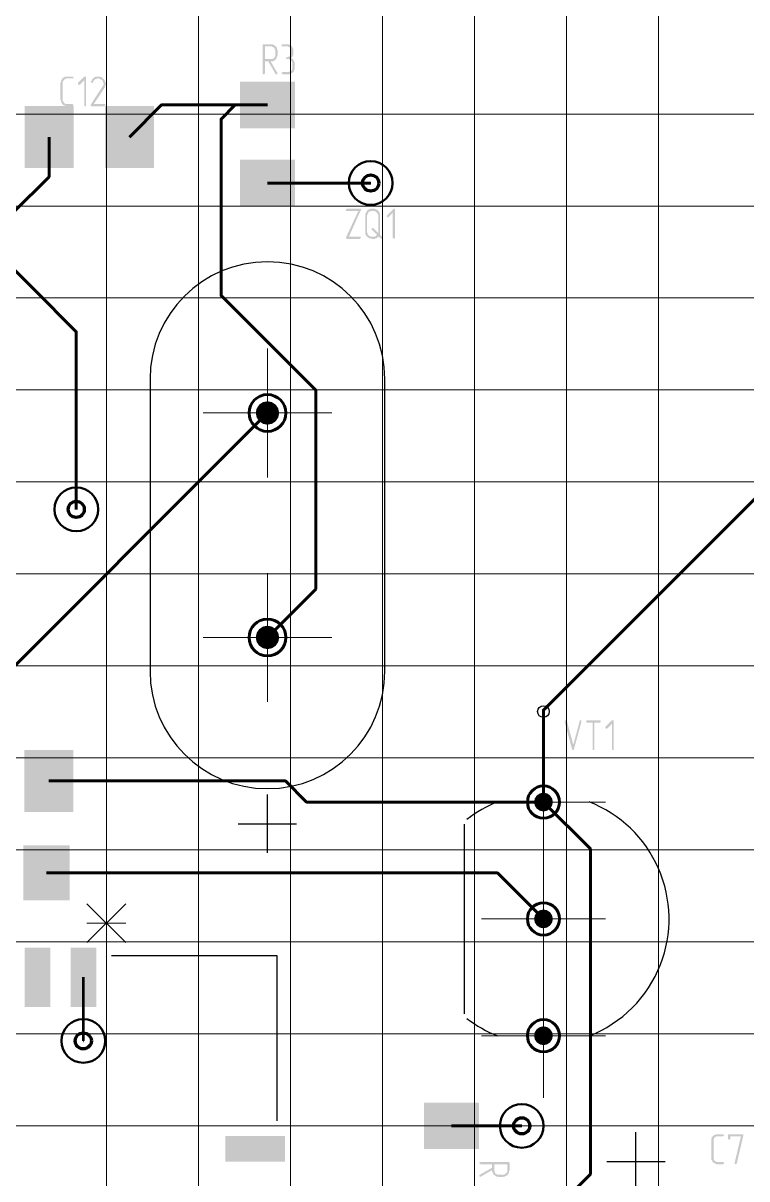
# Model space of a CAD drawing. Extents: x 260 to 1101, y 70 to 664.
# Drawn here: x 506.5 to 538, y 471.7 to 521.9 of the extents above; entities that cross this region are included whole.
import ezdxf

# ---------------------------------------------------------------- set-up
doc = ezdxf.new("R2010")
doc.units = 0
doc.header["$MEASUREMENT"] = 0
doc.layers.add('PDF _Геометрия', color=7, linetype='CONTINUOUS')
doc.layers.add('PDF _Сплошная заливка', color=7, linetype='CONTINUOUS')

msp = doc.modelspace()

# ---------------------------------------------------------------- hatches: boundary and pattern name
at = {"layer": 'PDF _Сплошная заливка', "transparency": 33554559}
h = msp.add_hatch(color=256, dxfattribs=at)
h.paths.add_polyline_path([(517.275, 520.926), (516.995, 520.926), (516.995, 520.367), (517.275, 520.367), (517.3, 520.367), (517.3, 520.367), (517.326, 520.367), (517.351, 520.392), (517.376, 520.392), (517.402, 520.418), (517.402, 520.418), (517.402, 520.418), (517.402, 520.443), (517.427, 520.443), (517.427, 520.469), (517.453, 520.494), (517.453, 520.519), (517.453, 520.545), (517.453, 520.723), (517.453, 520.723), (517.453, 520.748), (517.453, 520.748), (517.453, 520.773), (517.427, 520.799), (517.427, 520.824), (517.402, 520.85), (517.402, 520.85), (517.402, 520.85), (517.376, 520.875), (517.376, 520.875), (517.351, 520.9), (517.326, 520.9), (517.326, 520.9), (517.3, 520.926)], flags=0)
h.paths.add_polyline_path([(517.275, 521.002), (517.3, 521.002), (517.326, 521.002), (517.351, 521.002), (517.402, 520.977), (517.427, 520.951), (517.453, 520.926), (517.453, 520.926), (517.453, 520.926), (517.478, 520.926), (517.478, 520.9), (517.503, 520.875), (517.529, 520.85), (517.529, 520.799), (517.529, 520.773), (517.554, 520.748), (517.554, 520.723), (517.554, 520.545), (517.554, 520.545), (517.554, 520.545), (517.554, 520.519), (517.554, 520.519), (517.529, 520.494), (517.529, 520.469), (517.529, 520.443), (517.503, 520.418), (517.478, 520.367), (517.478, 520.367), (517.453, 520.342), (517.453, 520.342), (517.453, 520.342), (517.427, 520.316), (517.402, 520.316), (517.376, 520.291), (517.351, 520.265), (517.3, 520.265), (517.275, 520.265), (517.249, 520.265), (517.529, 519.783), (517.529, 519.783), (517.529, 519.783), (517.554, 519.757), (517.554, 519.757), (517.554, 519.757), (517.554, 519.732), (517.529, 519.732), (517.529, 519.732), (517.529, 519.707), (517.529, 519.707), (517.503, 519.707), (517.503, 519.707), (517.478, 519.707), (517.478, 519.707), (517.478, 519.707), (517.478, 519.707), (517.453, 519.732), (517.453, 519.732), (517.148, 520.265), (516.995, 520.265), (516.995, 519.757), (516.995, 519.757), (516.995, 519.732), (516.97, 519.732), (516.97, 519.707), (516.97, 519.707), (516.97, 519.707), (516.945, 519.707), (516.945, 519.707), (516.945, 519.707), (516.945, 519.707), (516.919, 519.707), (516.919, 519.707), (516.894, 519.732), (516.894, 519.732), (516.894, 519.732), (516.894, 519.757), (516.894, 520.951), (516.894, 520.977), (516.894, 520.977), (516.894, 520.977), (516.894, 520.977), (516.894, 521.002), (516.919, 521.002), (516.919, 521.002), (516.945, 521.002)], flags=0)
for points in [[(517.986, 521.002), (518.011, 521.002), (518.037, 521.002), (518.062, 521.002), (518.088, 520.977), (518.138, 520.951), (518.164, 520.926), (518.164, 520.926), (518.164, 520.926), (518.189, 520.9), (518.189, 520.875), (518.215, 520.85), (518.24, 520.799), (518.24, 520.773), (518.24, 520.723), (518.24, 520.646), (518.24, 520.596), (518.24, 520.596), (518.24, 520.57), (518.24, 520.57), (518.24, 520.57), (518.24, 520.545), (518.215, 520.545), (518.215, 520.519), (518.215, 520.519), (518.215, 520.519), (518.215, 520.494), (518.189, 520.494), (518.189, 520.469), (518.164, 520.443), (518.164, 520.443), (518.138, 520.418), (518.138, 520.418), (518.138, 520.418), (518.164, 520.392), (518.164, 520.392), (518.189, 520.392), (518.215, 520.367), (518.215, 520.342), (518.24, 520.316), (518.24, 520.316), (518.24, 520.316), (518.266, 520.291), (518.266, 520.265), (518.266, 520.24), (518.291, 520.24), (518.291, 520.189), (518.291, 520.164), (518.291, 519.986), (518.291, 519.986), (518.291, 519.986), (518.291, 519.986), (518.291, 519.961), (518.291, 519.935), (518.291, 519.91), (518.266, 519.884), (518.266, 519.859), (518.24, 519.808), (518.215, 519.783), (518.215, 519.783), (518.189, 519.783), (518.164, 519.757), (518.164, 519.757), (518.113, 519.732), (518.088, 519.732), (518.062, 519.707), (518.011, 519.707), (517.783, 519.707), (517.757, 519.707), (517.757, 519.707), (517.732, 519.732), (517.732, 519.732), (517.732, 519.732), (517.732, 519.732), (517.732, 519.757), (517.732, 519.757), (517.732, 519.757), (517.732, 519.783), (517.732, 519.783), (517.732, 519.783), (517.757, 519.783), (517.757, 519.808), (517.783, 519.808), (518.011, 519.808), (518.037, 519.808), (518.062, 519.808), (518.062, 519.808), (518.088, 519.834), (518.113, 519.834), (518.138, 519.859), (518.138, 519.859), (518.138, 519.859), (518.164, 519.884), (518.164, 519.884), (518.189, 519.91), (518.189, 519.935), (518.189, 519.961), (518.189, 519.986), (518.189, 520.164), (518.189, 520.189), (518.189, 520.189), (518.189, 520.189), (518.189, 520.215), (518.189, 520.24), (518.164, 520.265), (518.164, 520.291), (518.138, 520.291), (518.138, 520.316), (518.138, 520.316), (518.113, 520.316), (518.113, 520.342), (518.088, 520.342), (518.062, 520.342), (518.037, 520.367), (518.011, 520.367), (517.961, 520.367), (517.961, 520.367), (517.935, 520.367), (517.935, 520.367), (517.935, 520.367), (517.91, 520.367), (517.91, 520.392), (517.91, 520.392), (517.91, 520.418), (517.91, 520.418), (517.91, 520.418), (517.935, 520.443), (517.935, 520.443), (517.935, 520.443), (517.935, 520.443), (517.961, 520.443), (517.986, 520.443), (517.986, 520.443), (518.011, 520.469), (518.037, 520.469), (518.062, 520.469), (518.062, 520.494), (518.088, 520.494), (518.088, 520.494), (518.113, 520.519), (518.113, 520.519), (518.113, 520.545), (518.138, 520.57), (518.138, 520.596), (518.138, 520.621), (518.138, 520.646), (518.138, 520.723), (518.138, 520.723), (518.138, 520.748), (518.138, 520.748), (518.138, 520.773), (518.138, 520.799), (518.113, 520.824), (518.113, 520.85), (518.088, 520.85), (518.088, 520.875), (518.088, 520.875), (518.062, 520.875), (518.062, 520.9), (518.037, 520.9), (518.011, 520.9), (517.986, 520.926), (517.961, 520.926), (517.783, 520.926), (517.757, 520.926), (517.757, 520.926), (517.732, 520.926), (517.732, 520.926), (517.732, 520.926), (517.732, 520.951), (517.732, 520.951), (517.732, 520.977), (517.732, 520.977), (517.732, 520.977), (517.732, 521.002), (517.732, 521.002), (517.757, 521.002), (517.757, 521.002), (517.783, 521.002), (517.961, 521.002)], [(508.637, 519.605), (508.637, 519.605), (508.663, 519.605), (508.663, 519.605), (508.663, 519.58), (508.663, 519.58), (508.663, 519.58), (508.663, 519.58), (508.663, 519.554), (508.663, 519.554), (508.663, 519.529), (508.663, 519.529), (508.663, 519.529), (508.637, 519.529), (508.612, 519.529), (508.383, 519.529), (508.358, 519.529), (508.358, 519.529), (508.332, 519.503), (508.307, 519.503), (508.281, 519.478), (508.256, 519.478), (508.256, 519.478), (508.256, 519.453), (508.256, 519.453), (508.231, 519.427), (508.231, 519.402), (508.205, 519.402), (508.205, 519.376), (508.205, 519.326), (508.205, 518.589), (508.205, 518.589), (508.205, 518.589), (508.205, 518.564), (508.205, 518.538), (508.231, 518.538), (508.231, 518.513), (508.256, 518.487), (508.256, 518.462), (508.256, 518.462), (508.281, 518.462), (508.281, 518.437), (508.307, 518.437), (508.307, 518.437), (508.332, 518.411), (508.358, 518.411), (508.383, 518.411), (508.637, 518.411), (508.637, 518.411), (508.637, 518.411), (508.663, 518.386), (508.663, 518.386), (508.663, 518.386), (508.663, 518.386), (508.663, 518.36), (508.663, 518.36), (508.663, 518.36), (508.663, 518.335), (508.663, 518.335), (508.663, 518.335), (508.663, 518.335), (508.637, 518.31), (508.612, 518.31), (508.383, 518.31), (508.383, 518.31), (508.358, 518.31), (508.332, 518.335), (508.307, 518.335), (508.256, 518.36), (508.231, 518.36), (508.205, 518.386), (508.205, 518.386), (508.205, 518.411), (508.18, 518.411), (508.18, 518.437), (508.154, 518.462), (508.154, 518.487), (508.129, 518.513), (508.129, 518.564), (508.129, 518.564), (508.104, 518.589), (508.104, 519.326), (508.104, 519.351), (508.104, 519.351), (508.104, 519.351), (508.129, 519.351), (508.129, 519.376), (508.129, 519.402), (508.129, 519.427), (508.154, 519.478), (508.18, 519.503), (508.205, 519.529), (508.205, 519.529), (508.205, 519.529), (508.205, 519.554), (508.231, 519.554), (508.256, 519.58), (508.281, 519.58), (508.307, 519.605), (508.358, 519.605), (508.383, 519.605)], [(509.196, 519.605), (509.196, 519.605), (509.221, 519.605), (509.221, 519.605), (509.221, 519.605), (509.221, 519.58), (509.221, 519.58), (509.221, 518.36), (509.221, 518.36), (509.221, 518.36), (509.221, 518.335), (509.221, 518.335), (509.221, 518.335), (509.196, 518.31), (509.196, 518.31), (509.196, 518.31), (509.171, 518.31), (509.171, 518.31), (509.171, 518.31), (509.145, 518.335), (509.145, 518.335), (509.145, 518.335), (509.145, 518.335), (509.145, 518.36), (509.145, 519.453), (508.942, 519.249), (508.942, 519.249), (508.917, 519.249), (508.917, 519.249), (508.917, 519.249), (508.891, 519.249), (508.891, 519.249), (508.891, 519.249), (508.866, 519.249), (508.866, 519.249), (508.866, 519.275), (508.866, 519.275), (508.866, 519.3), (508.866, 519.3), (508.866, 519.3), (508.866, 519.3), (508.866, 519.326), (509.145, 519.605), (509.145, 519.605), (509.171, 519.605), (509.171, 519.605), (509.171, 519.605)], [(509.755, 519.605), (509.755, 519.605), (509.78, 519.605), (509.806, 519.605), (509.831, 519.605), (509.882, 519.58), (509.933, 519.554), (509.933, 519.529), (509.958, 519.529), (509.958, 519.529), (509.958, 519.529), (509.984, 519.503), (509.984, 519.503), (510.009, 519.478), (510.009, 519.453), (510.034, 519.427), (510.06, 519.376), (510.06, 519.376), (510.06, 519.351), (510.085, 519.326), (510.085, 519.3), (510.085, 519.3), (510.085, 519.3), (510.085, 519.275), (510.085, 519.275), (510.06, 519.249), (510.06, 519.249), (510.06, 519.199), (510.06, 519.199), (510.06, 519.199), (510.06, 519.199), (510.06, 519.173), (510.034, 519.173), (510.034, 519.148), (510.034, 519.122), (510.009, 519.097), (509.552, 518.411), (510.034, 518.411), (510.034, 518.411), (510.034, 518.411), (510.06, 518.386), (510.06, 518.386), (510.06, 518.386), (510.06, 518.386), (510.06, 518.36), (510.06, 518.36), (510.06, 518.36), (510.06, 518.335), (510.06, 518.335), (510.06, 518.335), (510.034, 518.335), (510.034, 518.31), (510.009, 518.31), (509.45, 518.31), (509.45, 518.31), (509.45, 518.31), (509.425, 518.335), (509.425, 518.335), (509.425, 518.335), (509.425, 518.36), (509.425, 518.36), (509.425, 518.36), (509.425, 518.36), (509.425, 518.386), (509.425, 518.386), (509.933, 519.173), (509.958, 519.199), (509.958, 519.224), (509.958, 519.224), (509.958, 519.224), (509.984, 519.249), (509.984, 519.249), (509.984, 519.275), (509.984, 519.3), (509.984, 519.3), (509.984, 519.3), (509.984, 519.3), (509.984, 519.326), (509.958, 519.351), (509.958, 519.376), (509.958, 519.402), (509.933, 519.427), (509.907, 519.453), (509.907, 519.453), (509.907, 519.453), (509.882, 519.478), (509.882, 519.478), (509.856, 519.478), (509.856, 519.478), (509.831, 519.503), (509.831, 519.503), (509.806, 519.503), (509.806, 519.503), (509.806, 519.503), (509.78, 519.529), (509.755, 519.529), (509.73, 519.529), (509.73, 519.529), (509.704, 519.529), (509.704, 519.529), (509.679, 519.503), (509.653, 519.503), (509.628, 519.503), (509.603, 519.478), (509.603, 519.478), (509.603, 519.478), (509.603, 519.478), (509.577, 519.453), (509.577, 519.453), (509.552, 519.427), (509.526, 519.402), (509.526, 519.376), (509.526, 519.351), (509.526, 519.351), (509.526, 519.351), (509.501, 519.351), (509.501, 519.351), (509.501, 519.326), (509.501, 519.326), (509.475, 519.326), (509.475, 519.326), (509.475, 519.326), (509.45, 519.351), (509.45, 519.351), (509.45, 519.351), (509.45, 519.351), (509.425, 519.376), (509.425, 519.376), (509.425, 519.402), (509.425, 519.402), (509.45, 519.402), (509.45, 519.402), (509.45, 519.402), (509.45, 519.427), (509.475, 519.453), (509.475, 519.478), (509.501, 519.503), (509.526, 519.529), (509.552, 519.554), (509.552, 519.554), (509.577, 519.58), (509.577, 519.58), (509.603, 519.58), (509.628, 519.605), (509.653, 519.605), (509.679, 519.605), (509.73, 519.605), (509.73, 519.605)], [(521.136, 513.865), (521.162, 513.865), (521.162, 513.839), (521.162, 513.839), (521.187, 513.839), (521.187, 513.814), (521.187, 513.814), (521.187, 513.788), (521.162, 513.788), (520.653, 512.645), (521.136, 512.645), (521.136, 512.645), (521.162, 512.645), (521.162, 512.645), (521.162, 512.62), (521.162, 512.62), (521.162, 512.62), (521.187, 512.595), (521.187, 512.595), (521.162, 512.595), (521.162, 512.569), (521.162, 512.569), (521.162, 512.569), (521.162, 512.569), (521.136, 512.569), (521.136, 512.544), (520.552, 512.544), (520.552, 512.569), (520.552, 512.569), (520.527, 512.569), (520.527, 512.569), (520.527, 512.569), (520.527, 512.595), (520.527, 512.595), (520.527, 512.62), (520.527, 512.62), (521.06, 513.763), (520.577, 513.763), (520.552, 513.763), (520.552, 513.763), (520.527, 513.763), (520.527, 513.788), (520.527, 513.788), (520.527, 513.788), (520.527, 513.814), (520.527, 513.814), (520.527, 513.814), (520.527, 513.814), (520.527, 513.839), (520.527, 513.839), (520.552, 513.839), (520.552, 513.865), (520.577, 513.865)], [(522.635, 513.865), (522.635, 513.839), (522.635, 513.839), (522.661, 513.839), (522.661, 513.839), (522.661, 513.814), (522.661, 513.814), (522.661, 512.595), (522.661, 512.595), (522.661, 512.595), (522.661, 512.569), (522.661, 512.569), (522.635, 512.569), (522.635, 512.569), (522.635, 512.569), (522.61, 512.544), (522.61, 512.544), (522.61, 512.569), (522.61, 512.569), (522.584, 512.569), (522.584, 512.569), (522.584, 512.569), (522.559, 512.595), (522.559, 512.595), (522.559, 513.687), (522.381, 513.509), (522.356, 513.484), (522.356, 513.484), (522.356, 513.484), (522.33, 513.484), (522.33, 513.484), (522.33, 513.484), (522.305, 513.484), (522.305, 513.509), (522.305, 513.509), (522.305, 513.509), (522.305, 513.509), (522.279, 513.534), (522.279, 513.534), (522.305, 513.534), (522.305, 513.56), (522.305, 513.56), (522.584, 513.839), (522.584, 513.839), (522.584, 513.839), (522.61, 513.865), (522.61, 513.865), (522.61, 513.865)], [(517.109, 504.979), (516.599, 504.979), (516.638, 505.174), (516.749, 505.34), (516.914, 505.45), (517.109, 505.489)], [(517.109, 495.219), (516.599, 495.219), (516.638, 495.414), (516.749, 495.58), (516.914, 495.69), (517.109, 495.729)], [(530.739, 491.614), (530.739, 491.614), (530.765, 491.614), (530.765, 491.589), (530.765, 491.589), (530.765, 491.589), (530.765, 491.563), (530.765, 491.563), (530.434, 490.344), (530.434, 490.344), (530.434, 490.344), (530.434, 490.344), (530.409, 490.319), (530.409, 490.319), (530.409, 490.319), (530.384, 490.319), (530.384, 490.319), (530.384, 490.319), (530.358, 490.344), (530.358, 490.344), (530.358, 490.344), (530.028, 491.563), (530.028, 491.563), (530.028, 491.563), (530.028, 491.589), (530.028, 491.589), (530.053, 491.589), (530.053, 491.614), (530.053, 491.614), (530.053, 491.614), (530.079, 491.614), (530.079, 491.614), (530.079, 491.614), (530.104, 491.614), (530.104, 491.614), (530.104, 491.614), (530.104, 491.589), (530.129, 491.589), (530.409, 490.548), (530.688, 491.589), (530.688, 491.589), (530.688, 491.589), (530.688, 491.589), (530.688, 491.614), (530.688, 491.614), (530.714, 491.614), (530.714, 491.614), (530.714, 491.614)], [(531.578, 491.614), (531.578, 491.614), (531.603, 491.589), (531.603, 491.589), (531.603, 491.589), (531.603, 491.589), (531.603, 491.563), (531.603, 491.563), (531.603, 491.563), (531.603, 491.538), (531.603, 491.538), (531.603, 491.538), (531.603, 491.538), (531.578, 491.538), (531.578, 491.513), (531.324, 491.513), (531.324, 490.37), (531.324, 490.344), (531.324, 490.344), (531.324, 490.344), (531.324, 490.319), (531.324, 490.319), (531.324, 490.319), (531.298, 490.319), (531.298, 490.319), (531.298, 490.319), (531.273, 490.319), (531.273, 490.319), (531.247, 490.319), (531.247, 490.319), (531.247, 490.344), (531.247, 490.344), (531.247, 490.37), (531.247, 491.513), (530.993, 491.513), (530.993, 491.538), (530.993, 491.538), (530.968, 491.538), (530.968, 491.538), (530.968, 491.538), (530.968, 491.563), (530.968, 491.563), (530.968, 491.563), (530.968, 491.589), (530.968, 491.589), (530.968, 491.589), (530.968, 491.589), (530.993, 491.614), (530.993, 491.614), (531.019, 491.614)], [(532.137, 491.614), (532.137, 491.614), (532.162, 491.614), (532.162, 491.589), (532.162, 491.589), (532.162, 491.589), (532.162, 491.563), (532.162, 490.37), (532.162, 490.344), (532.162, 490.344), (532.162, 490.344), (532.162, 490.319), (532.162, 490.319), (532.137, 490.319), (532.137, 490.319), (532.137, 490.319), (532.111, 490.319), (532.111, 490.319), (532.111, 490.319), (532.086, 490.319), (532.086, 490.319), (532.086, 490.344), (532.086, 490.344), (532.086, 490.37), (532.086, 491.462), (531.882, 491.259), (531.882, 491.259), (531.857, 491.259), (531.857, 491.259), (531.857, 491.233), (531.832, 491.233), (531.832, 491.259), (531.832, 491.259), (531.806, 491.259), (531.806, 491.259), (531.806, 491.259), (531.806, 491.284), (531.806, 491.284), (531.806, 491.284), (531.806, 491.309), (531.806, 491.309), (531.806, 491.335), (532.086, 491.614), (532.086, 491.614), (532.111, 491.614), (532.111, 491.614), (532.111, 491.614)], [(529.111, 488.059), (529.111, 488.467), (529.267, 488.436), (529.4, 488.348), (529.488, 488.215), (529.519, 488.059)], [(529.111, 482.979), (529.111, 483.387), (529.267, 483.356), (529.4, 483.268), (529.488, 483.135), (529.519, 482.979)], [(529.111, 477.899), (529.111, 478.307), (529.267, 478.276), (529.4, 478.188), (529.488, 478.055), (529.519, 477.899)], [(536.913, 473.606), (536.938, 473.606), (536.938, 473.606), (536.938, 473.606), (536.963, 473.58), (536.963, 473.58), (536.963, 473.58), (536.963, 473.58), (536.963, 473.555), (536.963, 473.555), (536.938, 473.53), (536.938, 473.53), (536.938, 473.53), (536.938, 473.53), (536.913, 473.53), (536.658, 473.53), (536.658, 473.53), (536.633, 473.53), (536.608, 473.504), (536.582, 473.504), (536.582, 473.479), (536.557, 473.479), (536.557, 473.479), (536.532, 473.453), (536.532, 473.453), (536.532, 473.428), (536.506, 473.402), (536.506, 473.402), (536.506, 473.377), (536.506, 473.326), (536.506, 472.59), (536.506, 472.59), (536.506, 472.59), (536.506, 472.564), (536.506, 472.539), (536.506, 472.539), (536.532, 472.513), (536.532, 472.488), (536.557, 472.463), (536.557, 472.463), (536.557, 472.463), (536.582, 472.437), (536.582, 472.437), (536.608, 472.437), (536.633, 472.412), (536.658, 472.412), (536.684, 472.412), (536.913, 472.412), (536.913, 472.412), (536.938, 472.412), (536.938, 472.387), (536.938, 472.387), (536.963, 472.387), (536.963, 472.387), (536.963, 472.361), (536.963, 472.361), (536.963, 472.361), (536.963, 472.336), (536.938, 472.336), (536.938, 472.336), (536.938, 472.336), (536.938, 472.31), (536.913, 472.31), (536.684, 472.31), (536.658, 472.31), (536.633, 472.31), (536.608, 472.336), (536.582, 472.336), (536.557, 472.361), (536.532, 472.361), (536.481, 472.387), (536.481, 472.387), (536.481, 472.412), (536.481, 472.412), (536.455, 472.437), (536.455, 472.463), (536.43, 472.488), (536.405, 472.513), (536.405, 472.564), (536.405, 472.564), (536.405, 472.59), (536.405, 473.326), (536.405, 473.352), (536.405, 473.352), (536.405, 473.352), (536.405, 473.352), (536.405, 473.377), (536.405, 473.402), (536.43, 473.428), (536.43, 473.479), (536.455, 473.504), (536.481, 473.53), (536.481, 473.53), (536.481, 473.53), (536.506, 473.555), (536.506, 473.555), (536.532, 473.58), (536.557, 473.58), (536.608, 473.606), (536.633, 473.606), (536.658, 473.606)], [(537.751, 473.606), (537.776, 473.606), (537.776, 473.606), (537.776, 473.606), (537.802, 473.606), (537.802, 473.58), (537.802, 473.58), (537.802, 473.555), (537.522, 472.361), (537.522, 472.361), (537.522, 472.336), (537.497, 472.336), (537.497, 472.336), (537.471, 472.31), (537.471, 472.31), (537.471, 472.31), (537.446, 472.31), (537.446, 472.336), (537.446, 472.336), (537.421, 472.336), (537.421, 472.336), (537.421, 472.361), (537.421, 472.361), (537.7, 473.53), (537.243, 473.53), (537.243, 473.428), (537.243, 473.428), (537.243, 473.428), (537.243, 473.402), (537.217, 473.402), (537.217, 473.402), (537.217, 473.402), (537.217, 473.377), (537.192, 473.377), (537.192, 473.377), (537.192, 473.377), (537.167, 473.377), (537.167, 473.402), (537.167, 473.402), (537.167, 473.402), (537.141, 473.402), (537.141, 473.428), (537.141, 473.58), (537.141, 473.58), (537.141, 473.58), (537.141, 473.58), (537.141, 473.606), (537.167, 473.606), (537.167, 473.606), (537.167, 473.606), (537.192, 473.606)]]:
    msp.add_hatch(color=256, dxfattribs=at).paths.add_polyline_path(points)
h = msp.add_hatch(color=256, dxfattribs=at)
h.paths.add_polyline_path([(521.721, 513.763), (521.619, 513.763), (521.619, 513.763), (521.594, 513.763), (521.568, 513.738), (521.543, 513.738), (521.517, 513.738), (521.492, 513.712), (521.492, 513.712), (521.492, 513.687), (521.492, 513.687), (521.492, 513.661), (521.466, 513.661), (521.466, 513.636), (521.466, 513.611), (521.441, 513.585), (521.441, 512.823), (521.441, 512.823), (521.441, 512.823), (521.466, 512.798), (521.466, 512.798), (521.466, 512.772), (521.466, 512.747), (521.492, 512.722), (521.517, 512.696), (521.517, 512.696), (521.517, 512.696), (521.517, 512.696), (521.543, 512.671), (521.568, 512.671), (521.594, 512.645), (521.619, 512.645), (521.644, 512.645), (521.746, 512.645), (521.746, 512.645), (521.771, 512.645), (521.797, 512.671), (521.822, 512.671), (521.822, 512.671), (521.822, 512.671), (521.822, 512.671), (521.848, 512.696), (521.873, 512.722), (521.644, 512.95), (521.644, 512.95), (521.644, 512.95), (521.644, 512.95), (521.644, 512.976), (521.644, 512.976), (521.644, 512.976), (521.644, 513.001), (521.644, 513.001), (521.644, 513.001), (521.67, 513.001), (521.67, 513.026), (521.695, 513.026), (521.695, 513.026), (521.695, 513.026), (521.695, 513.026), (521.721, 513.001), (521.924, 512.798), (521.924, 512.823), (521.924, 513.585), (521.924, 513.585), (521.924, 513.585), (521.924, 513.611), (521.898, 513.611), (521.898, 513.636), (521.898, 513.661), (521.873, 513.687), (521.848, 513.712), (521.848, 513.712), (521.848, 513.712), (521.848, 513.712), (521.822, 513.738), (521.797, 513.738), (521.771, 513.763), (521.746, 513.763)], flags=0)
h.paths.add_polyline_path([(521.746, 513.865), (521.771, 513.865), (521.797, 513.839), (521.822, 513.839), (521.848, 513.814), (521.898, 513.814), (521.924, 513.763), (521.924, 513.763), (521.924, 513.763), (521.949, 513.763), (521.949, 513.738), (521.975, 513.712), (521.975, 513.687), (522, 513.661), (522, 513.611), (522, 513.611), (522, 513.585), (522, 512.823), (522, 512.798), (522, 512.772), (522, 512.772), (522, 512.772), (522, 512.747), (522, 512.747), (522, 512.747), (522, 512.722), (522.076, 512.645), (522.102, 512.62), (522.102, 512.62), (522.102, 512.62), (522.102, 512.595), (522.102, 512.595), (522.102, 512.595), (522.102, 512.569), (522.076, 512.569), (522.076, 512.569), (522.076, 512.569), (522.076, 512.569), (522.051, 512.544), (522.051, 512.544), (522.051, 512.569), (522.025, 512.569), (522.025, 512.569), (521.949, 512.645), (521.924, 512.645), (521.924, 512.645), (521.924, 512.645), (521.924, 512.62), (521.898, 512.62), (521.873, 512.595), (521.873, 512.595), (521.848, 512.569), (521.848, 512.569), (521.848, 512.569), (521.822, 512.569), (521.822, 512.569), (521.797, 512.569), (521.797, 512.569), (521.771, 512.544), (521.619, 512.544), (521.619, 512.569), (521.594, 512.569), (521.568, 512.569), (521.543, 512.569), (521.517, 512.595), (521.466, 512.62), (521.441, 512.645), (521.441, 512.645), (521.441, 512.645), (521.441, 512.645), (521.416, 512.671), (521.39, 512.696), (521.39, 512.722), (521.365, 512.747), (521.365, 512.798), (521.365, 512.823), (521.365, 512.823), (521.365, 513.585), (521.365, 513.585), (521.365, 513.585), (521.365, 513.585), (521.365, 513.585), (521.365, 513.611), (521.365, 513.636), (521.39, 513.661), (521.39, 513.712), (521.416, 513.738), (521.441, 513.763), (521.441, 513.763), (521.441, 513.788), (521.441, 513.788), (521.466, 513.788), (521.492, 513.814), (521.517, 513.839), (521.543, 513.839), (521.594, 513.865), (521.619, 513.865)], flags=0)
at = {"layer": 'PDF _Сплошная заливка', "true_color": 0xffffff, "transparency": 33554559}
for points in [[(517.109, 505.489), (517.304, 505.45), (517.47, 505.34), (517.58, 505.174), (517.619, 504.979), (517.109, 504.979)], [(517.109, 504.469), (516.914, 504.508), (516.749, 504.619), (516.638, 504.784), (516.599, 504.979), (517.109, 504.979)], [(517.619, 504.979), (517.58, 504.784), (517.47, 504.619), (517.304, 504.508), (517.109, 504.469), (517.109, 504.979)], [(517.109, 495.729), (517.304, 495.69), (517.47, 495.58), (517.58, 495.414), (517.619, 495.219), (517.109, 495.219)], [(517.109, 494.709), (516.914, 494.748), (516.749, 494.859), (516.638, 495.024), (516.599, 495.219), (517.109, 495.219)], [(517.619, 495.219), (517.58, 495.024), (517.47, 494.859), (517.304, 494.748), (517.109, 494.709), (517.109, 495.219)], [(528.704, 488.059), (528.735, 488.215), (528.823, 488.348), (528.955, 488.436), (529.111, 488.467), (529.111, 488.059)], [(529.111, 487.651), (528.955, 487.682), (528.823, 487.771), (528.735, 487.903), (528.704, 488.059), (529.111, 488.059)], [(529.519, 488.059), (529.488, 487.903), (529.4, 487.771), (529.267, 487.682), (529.111, 487.651), (529.111, 488.059)], [(528.704, 482.979), (528.735, 483.135), (528.823, 483.268), (528.955, 483.356), (529.111, 483.387), (529.111, 482.979)], [(529.111, 482.571), (528.955, 482.602), (528.823, 482.691), (528.735, 482.823), (528.704, 482.979), (529.111, 482.979)], [(529.519, 482.979), (529.488, 482.823), (529.4, 482.691), (529.267, 482.602), (529.111, 482.571), (529.111, 482.979)], [(528.704, 477.899), (528.735, 478.055), (528.823, 478.188), (528.955, 478.276), (529.111, 478.307), (529.111, 477.899)], [(529.111, 477.491), (528.955, 477.522), (528.823, 477.611), (528.735, 477.743), (528.704, 477.899), (529.111, 477.899)], [(529.519, 477.899), (529.488, 477.743), (529.4, 477.611), (529.267, 477.522), (529.111, 477.491), (529.111, 477.899)]]:
    msp.add_hatch(color=7, dxfattribs=at).paths.add_polyline_path(points)
at = {"layer": 'PDF _Сплошная заливка', "transparency": 33554559}
h = msp.add_hatch(color=256, dxfattribs=at)
h.paths.add_polyline_path([(527.538, 472.056), (527.538, 472.31), (526.979, 472.31), (526.979, 472.031), (526.979, 472.005), (526.979, 472.005), (527.005, 471.98), (527.005, 471.955), (527.005, 471.929), (527.03, 471.904), (527.03, 471.904), (527.03, 471.904), (527.056, 471.904), (527.081, 471.879), (527.081, 471.879), (527.106, 471.853), (527.132, 471.853), (527.157, 471.853), (527.36, 471.853), (527.36, 471.853), (527.36, 471.853), (527.386, 471.853), (527.386, 471.853), (527.411, 471.879), (527.437, 471.879), (527.462, 471.904), (527.487, 471.904), (527.487, 471.904), (527.487, 471.929), (527.487, 471.929), (527.513, 471.955), (527.513, 471.98), (527.538, 471.98), (527.538, 472.005)], flags=0)
h.paths.add_polyline_path([(527.64, 472.031), (527.614, 472.005), (527.614, 471.98), (527.614, 471.955), (527.589, 471.904), (527.564, 471.879), (527.538, 471.853), (527.538, 471.853), (527.538, 471.853), (527.538, 471.828), (527.513, 471.828), (527.487, 471.802), (527.462, 471.802), (527.437, 471.777), (527.386, 471.777), (527.36, 471.751), (527.36, 471.751), (527.157, 471.751), (527.157, 471.751), (527.157, 471.751), (527.157, 471.751), (527.132, 471.777), (527.132, 471.777), (527.106, 471.777), (527.056, 471.777), (527.03, 471.802), (527.005, 471.828), (526.979, 471.828), (526.954, 471.853), (526.954, 471.853), (526.954, 471.853), (526.929, 471.879), (526.929, 471.904), (526.903, 471.929), (526.903, 471.955), (526.878, 472.005), (526.878, 472.056), (526.878, 472.056), (526.395, 471.777), (526.395, 471.777), (526.395, 471.777), (526.395, 471.777), (526.37, 471.751), (526.37, 471.751), (526.37, 471.777), (526.344, 471.777), (526.344, 471.777), (526.344, 471.777), (526.344, 471.777), (526.319, 471.802), (526.319, 471.802), (526.319, 471.828), (526.344, 471.828), (526.344, 471.828), (526.344, 471.828), (526.344, 471.853), (526.344, 471.853), (526.878, 472.158), (526.878, 472.31), (526.37, 472.31), (526.37, 472.31), (526.37, 472.336), (526.344, 472.336), (526.344, 472.336), (526.344, 472.336), (526.344, 472.336), (526.319, 472.361), (526.319, 472.361), (526.319, 472.361), (526.319, 472.387), (526.344, 472.387), (526.344, 472.412), (526.344, 472.412), (526.344, 472.412), (526.37, 472.412), (526.37, 472.412), (527.589, 472.412), (527.589, 472.412), (527.589, 472.412), (527.589, 472.412), (527.614, 472.412), (527.614, 472.412), (527.614, 472.387), (527.64, 472.387), (527.64, 472.361)], flags=0)

# ---------------------------------------------------------------- linework, layer by layer
at = {"layer": 'PDF _Геометрия', "lineweight": 20}
for points in [[(510.108, 400.739), (510.108, 401.979), (510.108, 561.979)], [(514.109, 399.499), (514.109, 401.979), (514.109, 561.979)], [(518.109, 400.739), (518.109, 401.979), (518.109, 561.979)], [(522.11, 399.499), (522.11, 401.979), (522.11, 561.979)], [(526.111, 400.739), (526.111, 401.979), (526.111, 561.979)], [(530.111, 399.499), (530.111, 401.979), (530.111, 561.979)], [(534.112, 400.739), (534.112, 401.979), (534.112, 561.979)], [(368.842, 517.979), (370.082, 517.979), (610.126, 517.979)], [(367.601, 513.979), (370.082, 513.979), (610.126, 513.979)], [(368.842, 509.979), (370.082, 509.979), (610.126, 509.979)], [(517.109, 502.179), (517.109, 507.779)], [(517.109, 502.479), (517.109, 507.479)], [(367.601, 505.979), (370.082, 505.979), (610.126, 505.979)], [(514.309, 504.979), (519.91, 504.979)], [(514.609, 504.979), (519.61, 504.979)], [(368.842, 501.979), (370.082, 501.979), (610.126, 501.979)], [(367.601, 497.979), (370.082, 497.979), (610.126, 497.979)], [(517.109, 492.419), (517.109, 498.019)], [(517.109, 492.719), (517.109, 497.719)], [(514.309, 495.219), (519.91, 495.219)], [(514.609, 495.219), (519.61, 495.219)], [(368.842, 493.979), (370.082, 493.979), (610.126, 493.979)], [(529.111, 485.359), (529.111, 490.759)], [(529.111, 485.659), (529.111, 490.459)], [(367.601, 489.979), (370.082, 489.979), (610.126, 489.979)], [(526.411, 488.059), (531.812, 488.059)], [(526.711, 488.059), (531.512, 488.059)], [(368.842, 485.979), (370.082, 485.979), (610.126, 485.979)], [(529.111, 480.279), (529.111, 485.679)], [(529.111, 480.579), (529.111, 485.379)], [(526.411, 482.979), (531.812, 482.979)], [(526.711, 482.979), (531.512, 482.979)], [(367.601, 481.979), (370.082, 481.979), (610.126, 481.979)], [(529.111, 475.199), (529.111, 480.599)], [(529.111, 475.499), (529.111, 480.299)], [(368.842, 477.979), (370.082, 477.979), (610.126, 477.979)], [(526.411, 477.899), (531.812, 477.899)], [(526.711, 477.899), (531.512, 477.899)], [(367.601, 473.979), (370.082, 473.979), (610.126, 473.979)]]:
    msp.add_lwpolyline(points, dxfattribs=at)
at = {"layer": 'PDF _Геометрия', "lineweight": 60}
for points in [[(511.108, 516.979), (512.501, 518.372), (515.705, 518.372)], [(517.109, 495.219), (519.211, 497.32), (519.211, 505.97), (515.095, 510.085), (515.095, 517.762), (515.705, 518.372), (517.109, 518.372)], [(506.051, 513.691), (507.613, 515.254), (507.613, 516.979)], [(517.109, 514.979), (521.599, 514.979)], [(508.795, 500.788), (508.795, 508.51), (505.035, 512.269), (500.97, 512.269)], [(525.111, 466.979), (525.111, 470.587), (529.854, 470.587), (531.151, 471.883), (531.151, 486.02), (529.111, 488.059), (529.111, 492.059), (545.114, 508.059)], [(504.107, 488.979), (504.107, 491.979), (517.109, 504.979)], [(529.111, 488.059), (518.81, 488.059), (517.89, 488.979), (507.601, 488.979)], [(507.5, 484.979), (527.111, 484.979), (529.111, 482.979)], [(509.1, 477.674), (509.108, 477.682)], [(525.111, 473.979), (528.166, 473.979)]]:
    msp.add_lwpolyline(points, dxfattribs=at)
at = {"layer": 'PDF _Геометрия', "lineweight": 30}
msp.add_lwpolyline([(512.003, 506.449), (512.003, 493.749, 0.414205), (517.109, 488.644, 0.414205), (522.215, 493.749), (522.215, 506.449, 0.414205), (517.109, 511.555, 0.414205)], format="xyb", close=True, dxfattribs=at)
for points in [[(517.109, 485.85), (517.109, 488.39)], [(515.839, 487.12), (518.379, 487.12)], [(525.682, 478.852), (525.682, 487.106)], [(510.333, 481.388), (517.519, 481.388), (517.519, 474.204)], [(533.132, 471.165), (533.132, 473.705)], [(531.862, 472.435), (534.402, 472.435)]]:
    msp.add_lwpolyline(points, dxfattribs=at)
msp.add_lwpolyline([(531.098, 477.892, 0.209553), (534.199, 480.993, 0.414259), (531.098, 488.066)], format="xyb", dxfattribs=at)
at = {"layer": 'PDF _Геометрия', "lineweight": 15}
for points in [[(510.954, 483.639), (509.261, 481.947)], [(509.261, 483.639), (510.954, 481.947)], [(510.108, 483.639), (510.108, 481.947)], [(509.261, 482.793), (510.954, 482.793)]]:
    msp.add_lwpolyline(points, dxfattribs=at)
at = {"layer": 'PDF _Геометрия', "lineweight": 53}
msp.add_lwpolyline([(509.108, 477.682), (509.108, 480.444)], dxfattribs=at)
at = {"layer": 'PDF _Геометрия', "lineweight": 50}
for centre in [(521.599, 514.979), (508.795, 500.788), (509.1, 477.674), (528.167, 473.979)]:
    msp.add_circle(centre, 0.95, dxfattribs=at)
at = {"layer": 'PDF _Геометрия', "color": 7, "lineweight": 70, "true_color": 0xffffff}
for centre in [(521.599, 514.979), (508.795, 500.788), (509.1, 477.674), (528.167, 473.979)]:
    msp.add_circle(centre, 0.35, dxfattribs=at)
at = {"layer": 'PDF _Геометрия', "lineweight": 60}
for centre, radius in [((517.109, 504.979), 0.8), ((517.109, 504.979), 0.8), ((517.109, 495.219), 0.8), ((517.109, 495.219), 0.8), ((529.111, 488.059), 0.7), ((529.111, 488.059), 0.7), ((529.111, 482.979), 0.7), ((529.111, 482.979), 0.7), ((529.111, 477.899), 0.7), ((529.111, 477.899), 0.7)]:
    msp.add_circle(centre, radius, dxfattribs=at)
at = {"layer": 'PDF _Геометрия', "lineweight": 30}
msp.add_circle((529.111, 491.996), 0.254, dxfattribs=at)
for centre, start, end in [((529.111, 482.979), 111.3272, 127.5718), ((529.11, 482.979), 232.4313, 248.6764)]:
    msp.add_arc(centre, 5.461, start, end, dxfattribs=at)
at = {"layer": 'PDF _Сплошная заливка', "lineweight": 30, "transparency": 33554559}
for points in [[(515.915, 519.382), (518.303, 519.382), (515.915, 517.361), (518.303, 517.361)], [(515.915, 519.382), (518.303, 519.382), (515.915, 517.361), (518.303, 517.361)], [(508.675, 518.325), (508.675, 515.633), (506.552, 518.325), (506.552, 515.633)], [(508.675, 518.325), (508.675, 515.633), (506.552, 518.325), (506.552, 515.633)], [(512.169, 518.325), (512.169, 515.633), (510.047, 518.325), (510.047, 515.633)], [(512.169, 518.325), (512.169, 515.633), (510.047, 518.325), (510.047, 515.633)], [(515.915, 515.99), (518.303, 515.99), (515.915, 513.969), (518.303, 513.969)], [(515.915, 515.99), (518.303, 515.99), (515.915, 513.969), (518.303, 513.969)], [(506.54, 487.633), (506.54, 490.325), (508.663, 487.633), (508.663, 490.325)], [(506.54, 487.633), (506.54, 490.325), (508.663, 487.633), (508.663, 490.325)], [(506.489, 483.785), (506.489, 486.173), (508.51, 483.785), (508.51, 486.173)], [(506.489, 483.785), (506.489, 486.173), (508.51, 483.785), (508.51, 486.173)], [(507.667, 481.734), (507.667, 479.153), (506.548, 481.734), (506.548, 479.153)], [(507.667, 481.734), (507.667, 479.153), (506.548, 481.734), (506.548, 479.153)], [(509.667, 481.734), (509.667, 479.153), (508.548, 481.734), (508.548, 479.153)], [(509.667, 481.734), (509.667, 479.153), (508.548, 481.734), (508.548, 479.153)], [(523.917, 474.989), (526.305, 474.989), (523.917, 472.969), (526.305, 472.969)], [(523.917, 474.989), (526.305, 474.989), (523.917, 472.969), (526.305, 472.969)], [(517.865, 472.419), (515.283, 472.419), (517.865, 473.539), (515.283, 473.539)], [(517.865, 472.419), (515.283, 472.419), (517.865, 473.539), (515.283, 473.539)]]:
    msp.add_solid(points, dxfattribs=at)

doc.saveas('drawing.dxf')
